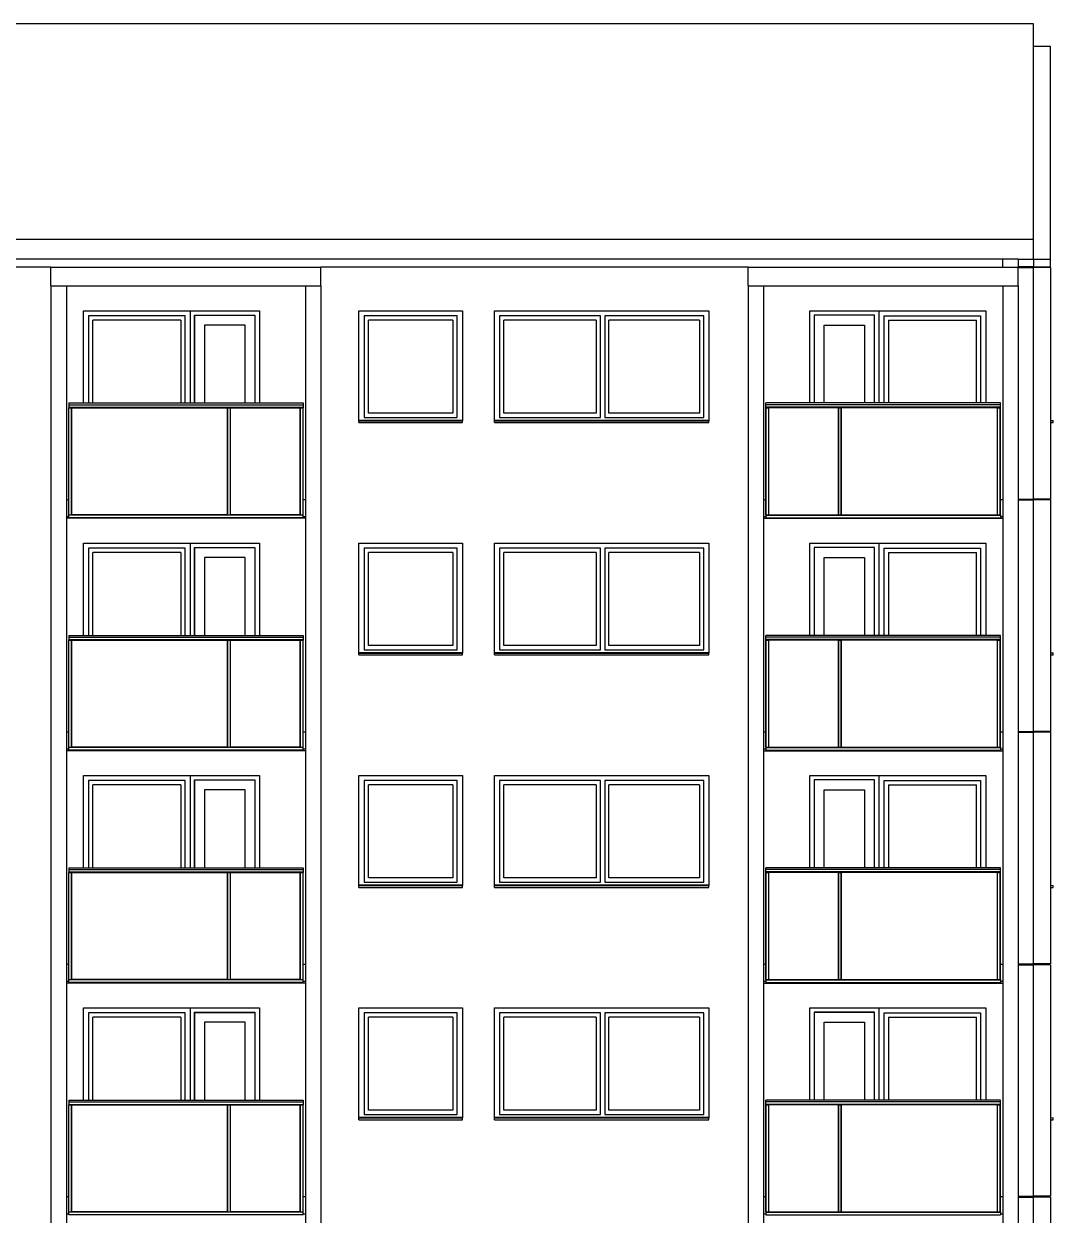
# Model space of a CAD drawing. Header units: millimetres. Extents: x 48 to 4070, y 10 to 629.
# Drawn here: x 1355.1 to 1596.1, y 324.8 to 603.7 of the extents above; entities that cross this region are included whole.
import ezdxf
from ezdxf.xclip import XClip

# ---------------------------------------------------------------- set-up
doc = ezdxf.new("R2010")
doc.units = ezdxf.units.MM
doc.header["$MEASUREMENT"] = 0
doc.header["$XCLIPFRAME"] = 0
for name, color, linetype in [('A--------P-', 7, 'Continuous'), ('A-01SC-----Ytterväggar2', 7, 'Continuous'), ('A1', 1, 'Continuous')]:
    doc.layers.add(name, color=color, linetype=linetype)

# ---------------------------------------------------------------- blocks, each defined once
blk = doc.blocks.new('Drawing_1_1', base_point=(52.75, 55.57))
at = {"layer": 'A-01SC-----Ytterväggar2'}
for p, q in [((1361.47, 542.37), (1361.47, 492.37)), ((1365.07, 542.37), (1365.07, 492.37)), ((1421.07, 542.37), (1421.07, 492.37)), ((1424.67, 542.37), (1424.67, 492.37)), ((1524.67, 542.37), (1524.67, 492.37)), ((1528.27, 542.37), (1528.27, 492.37)), ((1584.27, 542.37), (1584.27, 492.37)), ((1587.87, 542.37), (1587.87, 492.37)), ((1361.47, 492.37), (1361.47, 437.97)), ((1365.07, 492.37), (1365.07, 437.97)), ((1421.07, 492.37), (1421.07, 437.97)), ((1424.67, 492.37), (1424.67, 437.97)), ((1524.67, 492.37), (1524.67, 437.97)), ((1528.27, 492.37), (1528.27, 437.97)), ((1584.27, 492.37), (1584.27, 437.97)), ((1587.87, 492.37), (1587.87, 437.97)), ((1361.47, 437.97), (1361.47, 383.57)), ((1365.07, 437.97), (1365.07, 383.57)), ((1421.07, 437.97), (1421.07, 383.57)), ((1424.67, 437.97), (1424.67, 383.57)), ((1524.67, 437.97), (1524.67, 383.57)), ((1528.27, 437.97), (1528.27, 383.57)), ((1584.27, 437.97), (1584.27, 383.57)), ((1587.87, 437.97), (1587.87, 383.57)), ((1361.47, 383.57), (1361.47, 329.17)), ((1365.07, 383.57), (1365.07, 329.17)), ((1421.07, 383.57), (1421.07, 329.17)), ((1424.67, 383.57), (1424.67, 329.17)), ((1524.67, 383.57), (1524.67, 329.17)), ((1528.27, 383.57), (1528.27, 329.17)), ((1584.27, 383.57), (1584.27, 329.17)), ((1587.87, 383.57), (1587.87, 329.17)), ((1361.47, 329.17), (1361.47, 274.77)), ((1365.07, 329.17), (1365.07, 274.77)), ((1421.07, 329.17), (1421.07, 274.77)), ((1424.67, 329.17), (1424.67, 274.77)), ((1524.67, 329.17), (1524.67, 274.77)), ((1528.27, 329.17), (1528.27, 274.77)), ((1584.27, 329.17), (1584.27, 274.77)), ((1587.87, 329.17), (1587.87, 274.77))]:
    blk.add_line(p, q, dxfattribs=at)
at = {"layer": 'A1'}
for p, q in [((1591.47, 603.74), (1349.31, 603.74)), ((1591.47, 553.35), (1591.47, 603.74)), ((1595.47, 598.42), (1591.47, 598.42)), ((1595.47, 548.65), (1595.47, 598.42)), ((48.67, 553.35), (1591.47, 553.35)), ((1591.47, 548.65), (1591.47, 553.35)), ((1584.27, 548.65), (60.27, 548.65)), ((1361.47, 546.77), (1077.47, 546.77)), ((1361.47, 546.77), (1424.67, 546.77)), ((1361.47, 542.37), (1361.47, 546.77)), ((1424.67, 542.37), (1424.67, 546.77)), ((1524.67, 546.77), (1424.67, 546.77)), ((1524.67, 546.77), (1587.87, 546.77)), ((1524.67, 542.37), (1524.67, 546.77)), ((1587.87, 548.65), (1584.27, 548.65)), ((1584.27, 546.77), (1584.27, 548.65)), ((1587.87, 548.65), (1591.47, 548.65)), ((1587.87, 548.65), (1587.87, 546.87)), ((1591.47, 546.87), (1587.87, 546.87)), ((1587.87, 542.37), (1587.87, 546.77)), ((1591.47, 548.65), (1591.47, 546.87)), ((1591.47, 548.65), (1595.47, 548.65)), ((1591.47, 546.87), (1595.47, 546.87)), ((1595.47, 546.87), (1595.47, 548.65)), ((1587.87, 546.67), (1591.47, 546.67)), ((1591.47, 492.47), (1591.47, 546.67)), ((1595.47, 546.67), (1591.47, 546.67)), ((1595.47, 546.67), (1595.47, 492.47)), ((1361.47, 542.37), (1424.67, 542.37)), ((1524.67, 542.37), (1587.87, 542.37)), ((1369.05, 514.97), (1369.05, 536.57)), ((1369.05, 536.57), (1410.25, 536.57)), ((1394.05, 536.57), (1394.05, 535.37)), ((1395.09, 514.97), (1395.09, 535.53)), ((1395.09, 535.53), (1409.21, 535.53)), ((1409.21, 535.53), (1409.21, 514.97)), ((1410.25, 536.57), (1410.25, 514.97)), ((1433.57, 536.57), (1457.77, 536.57)), ((1433.57, 510.82), (1433.57, 536.57)), ((1457.77, 536.57), (1457.77, 510.82)), ((1465.29, 536.57), (1515.49, 536.57)), ((1465.29, 510.82), (1465.29, 536.57)), ((1515.49, 536.57), (1515.49, 510.82)), ((1539.09, 514.97), (1539.09, 536.57)), ((1539.09, 536.57), (1580.29, 536.57)), ((1540.13, 535.53), (1540.13, 514.97)), ((1554.25, 535.53), (1540.13, 535.53)), ((1554.25, 514.97), (1554.25, 535.53)), ((1555.29, 536.57), (1555.29, 535.37)), ((1580.29, 536.57), (1580.29, 514.97)), ((1370.25, 535.37), (1370.25, 514.97)), ((1392.85, 535.37), (1370.25, 535.37)), ((1371.25, 514.97), (1371.25, 534.37)), ((1391.85, 534.37), (1371.25, 534.37)), ((1391.85, 534.37), (1391.85, 514.97)), ((1392.85, 514.97), (1392.85, 535.37)), ((1394.05, 535.37), (1394.05, 514.97)), ((1395.09, 535.37), (1395.11, 535.37)), ((1395.09, 534.37), (1395.11, 534.37)), ((1395.11, 514.97), (1395.11, 535.51)), ((1395.11, 535.51), (1409.19, 535.51)), ((1397.41, 533.21), (1397.41, 514.97)), ((1406.89, 533.21), (1397.41, 533.21)), ((1406.89, 514.97), (1406.89, 533.21)), ((1409.19, 535.51), (1409.19, 514.97)), ((1409.19, 535.37), (1409.21, 535.37)), ((1409.19, 534.37), (1409.21, 534.37)), ((1434.77, 535.37), (1434.77, 511.57)), ((1456.57, 535.37), (1434.77, 535.37)), ((1435.77, 512.57), (1435.77, 534.37)), ((1455.57, 534.37), (1435.77, 534.37)), ((1455.57, 534.37), (1455.57, 512.57)), ((1456.57, 511.57), (1456.57, 535.37)), ((1466.49, 535.37), (1466.49, 511.57)), ((1490.09, 535.37), (1466.49, 535.37)), ((1467.49, 512.57), (1467.49, 534.37)), ((1489.09, 534.37), (1467.49, 534.37)), ((1489.09, 534.37), (1489.09, 512.57)), ((1490.09, 511.57), (1490.09, 535.37)), ((1491.09, 535.37), (1491.09, 511.57)), ((1514.29, 535.37), (1491.09, 535.37)), ((1492.09, 512.57), (1492.09, 534.37)), ((1513.29, 534.37), (1492.09, 534.37)), ((1513.29, 534.37), (1513.29, 512.57)), ((1514.29, 511.57), (1514.29, 535.37)), ((1540.13, 535.37), (1540.15, 535.37)), ((1540.13, 534.37), (1540.15, 534.37)), ((1554.23, 535.51), (1540.15, 535.51)), ((1540.15, 535.51), (1540.15, 514.97)), ((1542.45, 514.97), (1542.45, 533.21)), ((1542.45, 533.21), (1551.93, 533.21)), ((1551.93, 533.21), (1551.93, 514.97)), ((1554.23, 514.97), (1554.23, 535.51)), ((1554.23, 535.37), (1554.25, 535.37)), ((1554.23, 534.37), (1554.25, 534.37)), ((1555.29, 535.37), (1555.29, 514.97)), ((1556.49, 514.97), (1556.49, 535.37)), ((1556.49, 535.37), (1579.09, 535.37)), ((1557.49, 534.37), (1557.49, 514.97)), ((1557.49, 534.37), (1578.09, 534.37)), ((1578.09, 514.97), (1578.09, 534.37)), ((1579.09, 535.37), (1579.09, 514.97)), ((1365.62, 514.97), (1365.62, 514.93)), ((1365.62, 514.97), (1420.52, 514.97)), ((1365.62, 514.93), (1365.62, 514.82)), ((1365.62, 514.82), (1365.62, 514.63)), ((1365.62, 514.63), (1365.62, 514.54)), ((1365.62, 514.54), (1365.62, 513.97)), ((1365.62, 514.54), (1420.52, 514.54)), ((1365.62, 513.97), (1365.62, 513.96)), ((1365.62, 513.97), (1420.52, 513.97)), ((1365.62, 513.96), (1365.62, 513.95)), ((1365.62, 513.95), (1365.62, 513.91)), ((1365.62, 513.95), (1420.52, 513.95)), ((1365.62, 513.91), (1365.62, 513.88)), ((1365.62, 513.91), (1420.52, 513.91)), ((1365.62, 513.88), (1365.62, 513.87)), ((1365.62, 513.87), (1365.63, 513.87)), ((1365.62, 488.77), (1365.62, 513.87)), ((1365.63, 513.87), (1365.66, 513.87)), ((1365.66, 513.87), (1366.28, 513.87)), ((1365.66, 488.77), (1365.66, 513.87)), ((1366.28, 513.87), (1366.31, 513.87)), ((1366.28, 488.77), (1366.28, 513.87)), ((1366.31, 513.87), (1366.32, 513.87)), ((1366.32, 513.87), (1402.82, 513.87)), ((1366.32, 488.77), (1366.32, 513.87)), ((1402.82, 513.87), (1402.83, 513.87)), ((1402.82, 488.77), (1402.82, 513.87)), ((1402.83, 513.87), (1402.86, 513.87)), ((1402.86, 513.87), (1403.48, 513.87)), ((1402.86, 488.77), (1402.86, 513.87)), ((1403.48, 513.87), (1403.51, 513.87)), ((1403.48, 488.77), (1403.48, 513.87)), ((1403.51, 513.87), (1403.52, 513.87)), ((1403.52, 513.87), (1419.82, 513.87)), ((1403.52, 488.77), (1403.52, 513.87)), ((1419.82, 513.87), (1419.83, 513.87)), ((1419.82, 488.77), (1419.82, 513.87)), ((1419.83, 513.87), (1419.86, 513.87)), ((1419.86, 513.87), (1420.48, 513.87)), ((1419.86, 488.77), (1419.86, 513.87)), ((1420.48, 513.87), (1420.51, 513.87)), ((1420.48, 488.77), (1420.48, 513.87)), ((1420.51, 513.87), (1420.52, 513.87)), ((1420.52, 514.97), (1420.52, 514.93)), ((1420.52, 514.93), (1420.52, 514.82)), ((1420.52, 514.82), (1420.52, 514.63)), ((1420.52, 514.63), (1420.52, 514.54)), ((1420.52, 514.54), (1420.52, 513.97)), ((1420.52, 513.97), (1420.52, 513.96)), ((1420.52, 513.96), (1420.52, 513.95)), ((1420.52, 513.95), (1420.52, 513.91)), ((1420.52, 513.91), (1420.52, 513.88)), ((1420.52, 513.88), (1420.52, 513.87)), ((1420.52, 488.77), (1420.52, 513.87)), ((1528.82, 514.93), (1528.82, 514.97)), ((1583.72, 514.97), (1528.82, 514.97)), ((1528.82, 514.82), (1528.82, 514.93)), ((1528.82, 514.63), (1528.82, 514.82)), ((1528.82, 514.54), (1528.82, 514.63)), ((1583.72, 514.54), (1528.82, 514.54)), ((1528.82, 513.97), (1528.82, 514.54)), ((1528.82, 513.96), (1528.82, 513.97)), ((1583.72, 513.97), (1528.82, 513.97)), ((1528.82, 513.95), (1528.82, 513.96)), ((1528.82, 513.91), (1528.82, 513.95)), ((1583.72, 513.95), (1528.82, 513.95)), ((1528.82, 513.88), (1528.82, 513.91)), ((1583.72, 513.91), (1528.82, 513.91)), ((1528.82, 513.87), (1528.82, 513.88)), ((1528.82, 513.87), (1528.83, 513.87)), ((1528.82, 488.77), (1528.82, 513.87)), ((1528.83, 513.87), (1528.86, 513.87)), ((1528.86, 513.87), (1529.48, 513.87)), ((1528.86, 488.77), (1528.86, 513.87)), ((1529.48, 513.87), (1529.51, 513.87)), ((1529.48, 488.77), (1529.48, 513.87)), ((1529.51, 513.87), (1529.52, 513.87)), ((1545.82, 513.87), (1529.52, 513.87)), ((1529.52, 488.77), (1529.52, 513.87)), ((1545.82, 513.87), (1545.83, 513.87)), ((1545.82, 488.77), (1545.82, 513.87)), ((1545.83, 513.87), (1545.86, 513.87)), ((1545.86, 513.87), (1546.48, 513.87)), ((1545.86, 488.77), (1545.86, 513.87)), ((1546.48, 513.87), (1546.51, 513.87)), ((1546.48, 488.77), (1546.48, 513.87)), ((1546.51, 513.87), (1546.52, 513.87)), ((1583.02, 513.87), (1546.52, 513.87)), ((1546.52, 488.77), (1546.52, 513.87)), ((1583.02, 513.87), (1583.03, 513.87)), ((1583.02, 488.77), (1583.02, 513.87)), ((1583.03, 513.87), (1583.06, 513.87)), ((1583.06, 513.87), (1583.68, 513.87)), ((1583.06, 488.77), (1583.06, 513.87)), ((1583.68, 513.87), (1583.71, 513.87)), ((1583.68, 488.77), (1583.68, 513.87)), ((1583.71, 513.87), (1583.72, 513.87)), ((1583.72, 514.93), (1583.72, 514.97)), ((1583.72, 514.82), (1583.72, 514.93)), ((1583.72, 514.63), (1583.72, 514.82)), ((1583.72, 514.54), (1583.72, 514.63)), ((1583.72, 513.97), (1583.72, 514.54)), ((1583.72, 513.96), (1583.72, 513.97)), ((1583.72, 513.95), (1583.72, 513.96)), ((1583.72, 513.91), (1583.72, 513.95)), ((1583.72, 513.88), (1583.72, 513.91)), ((1583.72, 513.87), (1583.72, 513.88)), ((1583.72, 488.77), (1583.72, 513.87)), ((1457.77, 510.87), (1433.57, 510.87)), ((1433.57, 510.82), (1433.57, 510.79)), ((1433.57, 510.79), (1457.77, 510.79)), ((1433.57, 510.37), (1433.57, 510.79)), ((1434.77, 511.57), (1456.57, 511.57)), ((1455.57, 512.57), (1435.77, 512.57)), ((1457.77, 510.79), (1457.77, 510.82)), ((1457.77, 510.37), (1457.77, 510.79)), ((1515.49, 510.87), (1465.29, 510.87)), ((1465.29, 510.82), (1465.29, 510.79)), ((1465.29, 510.79), (1515.49, 510.79)), ((1465.29, 510.37), (1465.29, 510.79)), ((1466.49, 511.57), (1490.09, 511.57)), ((1489.09, 512.57), (1467.49, 512.57)), ((1491.09, 511.57), (1514.29, 511.57)), ((1513.29, 512.57), (1492.09, 512.57)), ((1515.49, 510.79), (1515.49, 510.82)), ((1515.49, 510.37), (1515.49, 510.79)), ((1595.47, 510.87), (1596.07, 510.84)), ((1596.07, 510.37), (1596.07, 510.84)), ((1433.57, 510.37), (1457.77, 510.37)), ((1465.29, 510.37), (1515.49, 510.37)), ((1595.47, 510.37), (1596.07, 510.37)), ((1365.07, 492.37), (1365.62, 492.37)), ((1420.52, 492.37), (1421.07, 492.37)), ((1528.27, 492.37), (1528.82, 492.37)), ((1583.72, 492.37), (1584.27, 492.37)), ((1587.87, 492.47), (1591.47, 492.47)), ((1587.87, 492.27), (1591.47, 492.27)), ((1595.47, 492.47), (1591.47, 492.47)), ((1591.47, 438.07), (1591.47, 492.27)), ((1595.47, 492.27), (1591.47, 492.27)), ((1595.47, 492.27), (1595.47, 438.07)), ((1365.07, 488.37), (1365.62, 488.37)), ((1365.62, 488.76), (1365.62, 488.77)), ((1365.63, 488.77), (1365.62, 488.77)), ((1365.62, 488.77), (1365.63, 488.77)), ((1365.62, 488.73), (1365.62, 488.76)), ((1365.62, 488.11), (1365.62, 488.73)), ((1420.52, 488.73), (1365.62, 488.73)), ((1365.62, 488.08), (1365.62, 488.11)), ((1420.52, 488.11), (1365.62, 488.11)), ((1365.63, 488.77), (1365.66, 488.77)), ((1365.66, 488.77), (1366.28, 488.77)), ((1366.28, 488.77), (1366.31, 488.77)), ((1402.83, 488.77), (1366.31, 488.77)), ((1366.31, 488.77), (1366.32, 488.77)), ((1402.83, 488.77), (1402.86, 488.77)), ((1402.86, 488.77), (1403.48, 488.77)), ((1403.48, 488.77), (1403.51, 488.77)), ((1419.83, 488.77), (1403.51, 488.77)), ((1403.51, 488.77), (1403.52, 488.77)), ((1419.83, 488.77), (1419.86, 488.77)), ((1419.86, 488.77), (1420.48, 488.77)), ((1420.48, 488.77), (1420.51, 488.77)), ((1420.52, 488.77), (1420.51, 488.77)), ((1420.51, 488.77), (1420.52, 488.77)), ((1420.52, 488.76), (1420.52, 488.77)), ((1420.52, 488.73), (1420.52, 488.76)), ((1420.52, 488.11), (1420.52, 488.73)), ((1420.52, 488.37), (1421.07, 488.37)), ((1420.52, 488.08), (1420.52, 488.11)), ((1528.27, 488.37), (1528.82, 488.37)), ((1528.82, 488.77), (1528.82, 488.76)), ((1528.82, 488.77), (1528.83, 488.77)), ((1528.82, 488.77), (1528.83, 488.77)), ((1528.82, 488.76), (1528.82, 488.73)), ((1528.82, 488.73), (1528.82, 488.11)), ((1528.82, 488.73), (1583.72, 488.73)), ((1528.82, 488.11), (1528.82, 488.08)), ((1528.82, 488.11), (1583.72, 488.11)), ((1528.83, 488.77), (1528.86, 488.77)), ((1528.86, 488.77), (1529.48, 488.77)), ((1529.48, 488.77), (1529.51, 488.77)), ((1529.51, 488.77), (1545.83, 488.77)), ((1545.82, 488.77), (1545.83, 488.77)), ((1545.83, 488.77), (1545.86, 488.77)), ((1545.86, 488.77), (1546.48, 488.77)), ((1546.48, 488.77), (1546.51, 488.77)), ((1546.51, 488.77), (1583.03, 488.77)), ((1583.02, 488.77), (1583.03, 488.77)), ((1583.03, 488.77), (1583.06, 488.77)), ((1583.06, 488.77), (1583.68, 488.77)), ((1583.68, 488.77), (1583.71, 488.77)), ((1583.71, 488.77), (1583.72, 488.77)), ((1583.71, 488.77), (1583.72, 488.77)), ((1583.72, 488.77), (1583.72, 488.76)), ((1583.72, 488.76), (1583.72, 488.73)), ((1583.72, 488.73), (1583.72, 488.11)), ((1583.72, 488.37), (1584.27, 488.37)), ((1583.72, 488.11), (1583.72, 488.08)), ((1421.07, 487.97), (1365.07, 487.97)), ((1365.62, 488.07), (1365.62, 488.08)), ((1420.52, 488.07), (1365.62, 488.07)), ((1420.52, 488.07), (1420.52, 488.08)), ((1528.27, 487.97), (1584.27, 487.97)), ((1528.82, 488.08), (1528.82, 488.07)), ((1528.82, 488.07), (1583.72, 488.07)), ((1583.72, 488.08), (1583.72, 488.07)), ((1369.05, 460.57), (1369.05, 482.17)), ((1369.05, 482.17), (1410.25, 482.17)), ((1370.25, 480.97), (1370.25, 460.57)), ((1392.85, 480.97), (1370.25, 480.97)), ((1371.25, 460.57), (1371.25, 479.97)), ((1391.85, 479.97), (1371.25, 479.97)), ((1391.85, 479.97), (1391.85, 460.57)), ((1392.85, 460.57), (1392.85, 480.97)), ((1394.05, 482.17), (1394.05, 480.97)), ((1394.05, 480.97), (1394.05, 460.57)), ((1395.09, 460.57), (1395.09, 481.13)), ((1395.09, 481.13), (1409.21, 481.13)), ((1395.09, 480.97), (1395.11, 480.97)), ((1395.09, 479.97), (1395.11, 479.97)), ((1395.11, 460.57), (1395.11, 481.11)), ((1395.11, 481.11), (1409.19, 481.11)), ((1409.19, 481.11), (1409.19, 460.57)), ((1409.19, 480.97), (1409.21, 480.97)), ((1409.19, 479.97), (1409.21, 479.97)), ((1409.21, 481.13), (1409.21, 460.57)), ((1410.25, 482.17), (1410.25, 460.57)), ((1433.57, 482.17), (1457.77, 482.17)), ((1433.57, 456.42), (1433.57, 482.17)), ((1434.77, 480.97), (1434.77, 457.17)), ((1456.57, 480.97), (1434.77, 480.97)), ((1435.77, 458.17), (1435.77, 479.97)), ((1455.57, 479.97), (1435.77, 479.97)), ((1455.57, 479.97), (1455.57, 458.17)), ((1456.57, 457.17), (1456.57, 480.97)), ((1457.77, 482.17), (1457.77, 456.42)), ((1465.29, 482.17), (1515.49, 482.17)), ((1465.29, 456.42), (1465.29, 482.17)), ((1466.49, 480.97), (1466.49, 457.17)), ((1490.09, 480.97), (1466.49, 480.97)), ((1467.49, 458.17), (1467.49, 479.97)), ((1489.09, 479.97), (1467.49, 479.97)), ((1489.09, 479.97), (1489.09, 458.17)), ((1490.09, 457.17), (1490.09, 480.97)), ((1491.09, 480.97), (1491.09, 457.17)), ((1514.29, 480.97), (1491.09, 480.97)), ((1492.09, 458.17), (1492.09, 479.97)), ((1513.29, 479.97), (1492.09, 479.97)), ((1513.29, 479.97), (1513.29, 458.17)), ((1514.29, 457.17), (1514.29, 480.97)), ((1515.49, 482.17), (1515.49, 456.42)), ((1539.09, 460.57), (1539.09, 482.17)), ((1539.09, 482.17), (1580.29, 482.17)), ((1540.13, 481.13), (1540.13, 460.57)), ((1554.25, 481.13), (1540.13, 481.13)), ((1540.13, 480.97), (1540.15, 480.97)), ((1540.13, 479.97), (1540.15, 479.97)), ((1554.23, 481.11), (1540.15, 481.11)), ((1540.15, 481.11), (1540.15, 460.57)), ((1554.23, 460.57), (1554.23, 481.11)), ((1554.23, 480.97), (1554.25, 480.97)), ((1554.23, 479.97), (1554.25, 479.97)), ((1554.25, 460.57), (1554.25, 481.13)), ((1555.29, 482.17), (1555.29, 480.97)), ((1555.29, 480.97), (1555.29, 460.57)), ((1556.49, 460.57), (1556.49, 480.97)), ((1556.49, 480.97), (1579.09, 480.97)), ((1557.49, 479.97), (1557.49, 460.57)), ((1557.49, 479.97), (1578.09, 479.97)), ((1578.09, 460.57), (1578.09, 479.97)), ((1579.09, 480.97), (1579.09, 460.57)), ((1580.29, 482.17), (1580.29, 460.57)), ((1397.41, 478.81), (1397.41, 460.57)), ((1406.89, 478.81), (1397.41, 478.81)), ((1406.89, 460.57), (1406.89, 478.81)), ((1542.45, 460.57), (1542.45, 478.81)), ((1542.45, 478.81), (1551.93, 478.81)), ((1551.93, 478.81), (1551.93, 460.57)), ((1365.62, 460.57), (1365.62, 460.53)), ((1365.62, 460.57), (1420.52, 460.57)), ((1365.62, 460.53), (1365.62, 460.42)), ((1365.62, 460.42), (1365.62, 460.23)), ((1365.62, 460.23), (1365.62, 460.14)), ((1420.52, 460.57), (1420.52, 460.53)), ((1420.52, 460.53), (1420.52, 460.42)), ((1420.52, 460.42), (1420.52, 460.23)), ((1420.52, 460.23), (1420.52, 460.14)), ((1528.82, 460.53), (1528.82, 460.57)), ((1583.72, 460.57), (1528.82, 460.57)), ((1528.82, 460.42), (1528.82, 460.53)), ((1528.82, 460.23), (1528.82, 460.42)), ((1528.82, 460.14), (1528.82, 460.23)), ((1583.72, 460.53), (1583.72, 460.57)), ((1583.72, 460.42), (1583.72, 460.53)), ((1583.72, 460.23), (1583.72, 460.42)), ((1583.72, 460.14), (1583.72, 460.23)), ((1365.62, 460.14), (1365.62, 459.57)), ((1365.62, 460.14), (1420.52, 460.14)), ((1365.62, 459.57), (1365.62, 459.56)), ((1365.62, 459.57), (1420.52, 459.57)), ((1365.62, 459.56), (1365.62, 459.55)), ((1365.62, 459.55), (1365.62, 459.51)), ((1365.62, 459.55), (1420.52, 459.55)), ((1365.62, 459.51), (1365.62, 459.48)), ((1365.62, 459.51), (1420.52, 459.51)), ((1365.62, 459.48), (1365.62, 459.47)), ((1365.62, 459.47), (1365.63, 459.47)), ((1365.62, 434.37), (1365.62, 459.47)), ((1365.63, 459.47), (1365.66, 459.47)), ((1365.66, 459.47), (1366.28, 459.47)), ((1365.66, 434.37), (1365.66, 459.47)), ((1366.28, 459.47), (1366.31, 459.47)), ((1366.28, 434.37), (1366.28, 459.47)), ((1366.31, 459.47), (1366.32, 459.47)), ((1366.32, 459.47), (1402.82, 459.47)), ((1366.32, 434.37), (1366.32, 459.47)), ((1402.82, 459.47), (1402.83, 459.47)), ((1402.82, 434.37), (1402.82, 459.47)), ((1402.83, 459.47), (1402.86, 459.47)), ((1402.86, 459.47), (1403.48, 459.47)), ((1402.86, 434.37), (1402.86, 459.47)), ((1403.48, 459.47), (1403.51, 459.47)), ((1403.48, 434.37), (1403.48, 459.47)), ((1403.51, 459.47), (1403.52, 459.47)), ((1403.52, 459.47), (1419.82, 459.47)), ((1403.52, 434.37), (1403.52, 459.47)), ((1419.82, 459.47), (1419.83, 459.47)), ((1419.82, 434.37), (1419.82, 459.47)), ((1419.83, 459.47), (1419.86, 459.47)), ((1419.86, 459.47), (1420.48, 459.47)), ((1419.86, 434.37), (1419.86, 459.47)), ((1420.48, 459.47), (1420.51, 459.47)), ((1420.48, 434.37), (1420.48, 459.47)), ((1420.51, 459.47), (1420.52, 459.47)), ((1420.52, 460.14), (1420.52, 459.57)), ((1420.52, 459.57), (1420.52, 459.56)), ((1420.52, 459.56), (1420.52, 459.55)), ((1420.52, 459.55), (1420.52, 459.51)), ((1420.52, 459.51), (1420.52, 459.48)), ((1420.52, 459.48), (1420.52, 459.47)), ((1420.52, 434.37), (1420.52, 459.47)), ((1455.57, 458.17), (1435.77, 458.17)), ((1489.09, 458.17), (1467.49, 458.17)), ((1513.29, 458.17), (1492.09, 458.17)), ((1583.72, 460.14), (1528.82, 460.14)), ((1528.82, 459.57), (1528.82, 460.14)), ((1528.82, 459.56), (1528.82, 459.57)), ((1583.72, 459.57), (1528.82, 459.57)), ((1528.82, 459.55), (1528.82, 459.56)), ((1528.82, 459.51), (1528.82, 459.55)), ((1583.72, 459.55), (1528.82, 459.55)), ((1528.82, 459.48), (1528.82, 459.51)), ((1583.72, 459.51), (1528.82, 459.51)), ((1528.82, 459.47), (1528.82, 459.48)), ((1528.82, 459.47), (1528.83, 459.47)), ((1528.82, 434.37), (1528.82, 459.47)), ((1528.83, 459.47), (1528.86, 459.47)), ((1528.86, 459.47), (1529.48, 459.47)), ((1528.86, 434.37), (1528.86, 459.47)), ((1529.48, 459.47), (1529.51, 459.47)), ((1529.48, 434.37), (1529.48, 459.47)), ((1529.51, 459.47), (1529.52, 459.47)), ((1545.82, 459.47), (1529.52, 459.47)), ((1529.52, 434.37), (1529.52, 459.47)), ((1545.82, 459.47), (1545.83, 459.47)), ((1545.82, 434.37), (1545.82, 459.47)), ((1545.83, 459.47), (1545.86, 459.47)), ((1545.86, 459.47), (1546.48, 459.47)), ((1545.86, 434.37), (1545.86, 459.47)), ((1546.48, 459.47), (1546.51, 459.47)), ((1546.48, 434.37), (1546.48, 459.47)), ((1546.51, 459.47), (1546.52, 459.47)), ((1583.02, 459.47), (1546.52, 459.47)), ((1546.52, 434.37), (1546.52, 459.47)), ((1583.02, 459.47), (1583.03, 459.47)), ((1583.02, 434.37), (1583.02, 459.47)), ((1583.03, 459.47), (1583.06, 459.47)), ((1583.06, 459.47), (1583.68, 459.47)), ((1583.06, 434.37), (1583.06, 459.47)), ((1583.68, 459.47), (1583.71, 459.47)), ((1583.68, 434.37), (1583.68, 459.47)), ((1583.71, 459.47), (1583.72, 459.47)), ((1583.72, 459.57), (1583.72, 460.14)), ((1583.72, 459.56), (1583.72, 459.57)), ((1583.72, 459.55), (1583.72, 459.56)), ((1583.72, 459.51), (1583.72, 459.55)), ((1583.72, 459.48), (1583.72, 459.51)), ((1583.72, 459.47), (1583.72, 459.48)), ((1583.72, 434.37), (1583.72, 459.47)), ((1457.77, 456.47), (1433.57, 456.47)), ((1433.57, 456.42), (1433.57, 456.39)), ((1433.57, 456.39), (1457.77, 456.39)), ((1433.57, 455.97), (1433.57, 456.39)), ((1433.57, 455.97), (1457.77, 455.97)), ((1434.77, 457.17), (1456.57, 457.17)), ((1457.77, 456.39), (1457.77, 456.42)), ((1457.77, 455.97), (1457.77, 456.39)), ((1515.49, 456.47), (1465.29, 456.47)), ((1465.29, 456.42), (1465.29, 456.39)), ((1465.29, 456.39), (1515.49, 456.39)), ((1465.29, 455.97), (1465.29, 456.39)), ((1465.29, 455.97), (1515.49, 455.97)), ((1466.49, 457.17), (1490.09, 457.17)), ((1491.09, 457.17), (1514.29, 457.17)), ((1515.49, 456.39), (1515.49, 456.42)), ((1515.49, 455.97), (1515.49, 456.39)), ((1595.47, 456.47), (1596.07, 456.44)), ((1595.47, 455.97), (1596.07, 455.97)), ((1596.07, 455.97), (1596.07, 456.44)), ((1365.07, 437.97), (1365.62, 437.97)), ((1420.52, 437.97), (1421.07, 437.97)), ((1528.27, 437.97), (1528.82, 437.97)), ((1583.72, 437.97), (1584.27, 437.97)), ((1587.87, 438.07), (1591.47, 438.07)), ((1595.47, 438.07), (1591.47, 438.07)), ((1587.87, 437.87), (1591.47, 437.87)), ((1591.47, 383.67), (1591.47, 437.87)), ((1595.47, 437.87), (1591.47, 437.87)), ((1595.47, 437.87), (1595.47, 383.67)), ((1365.07, 433.97), (1365.62, 433.97)), ((1421.07, 433.57), (1365.07, 433.57)), ((1365.62, 434.36), (1365.62, 434.37)), ((1365.63, 434.37), (1365.62, 434.37)), ((1365.62, 434.37), (1365.63, 434.37)), ((1365.62, 434.33), (1365.62, 434.36)), ((1365.62, 433.71), (1365.62, 434.33)), ((1420.52, 434.33), (1365.62, 434.33)), ((1365.62, 433.68), (1365.62, 433.71)), ((1420.52, 433.71), (1365.62, 433.71)), ((1365.62, 433.67), (1365.62, 433.68)), ((1420.52, 433.67), (1365.62, 433.67)), ((1365.63, 434.37), (1365.66, 434.37)), ((1365.66, 434.37), (1366.28, 434.37)), ((1366.28, 434.37), (1366.31, 434.37)), ((1402.83, 434.37), (1366.31, 434.37)), ((1366.31, 434.37), (1366.32, 434.37)), ((1402.83, 434.37), (1402.86, 434.37)), ((1402.86, 434.37), (1403.48, 434.37)), ((1403.48, 434.37), (1403.51, 434.37)), ((1419.83, 434.37), (1403.51, 434.37)), ((1403.51, 434.37), (1403.52, 434.37)), ((1419.83, 434.37), (1419.86, 434.37)), ((1419.86, 434.37), (1420.48, 434.37)), ((1420.48, 434.37), (1420.51, 434.37)), ((1420.52, 434.37), (1420.51, 434.37)), ((1420.51, 434.37), (1420.52, 434.37)), ((1420.52, 434.36), (1420.52, 434.37)), ((1420.52, 434.33), (1420.52, 434.36)), ((1420.52, 433.71), (1420.52, 434.33)), ((1420.52, 433.97), (1421.07, 433.97)), ((1420.52, 433.68), (1420.52, 433.71)), ((1420.52, 433.67), (1420.52, 433.68)), ((1528.27, 433.97), (1528.82, 433.97)), ((1528.27, 433.57), (1584.27, 433.57)), ((1528.82, 434.37), (1528.82, 434.36)), ((1528.82, 434.37), (1528.83, 434.37)), ((1528.82, 434.37), (1528.83, 434.37)), ((1528.82, 434.36), (1528.82, 434.33)), ((1528.82, 434.33), (1528.82, 433.71)), ((1528.82, 434.33), (1583.72, 434.33)), ((1528.82, 433.71), (1528.82, 433.68)), ((1528.82, 433.71), (1583.72, 433.71)), ((1528.82, 433.68), (1528.82, 433.67)), ((1528.82, 433.67), (1583.72, 433.67)), ((1528.83, 434.37), (1528.86, 434.37)), ((1528.86, 434.37), (1529.48, 434.37)), ((1529.48, 434.37), (1529.51, 434.37)), ((1529.51, 434.37), (1545.83, 434.37)), ((1545.82, 434.37), (1545.83, 434.37)), ((1545.83, 434.37), (1545.86, 434.37)), ((1545.86, 434.37), (1546.48, 434.37)), ((1546.48, 434.37), (1546.51, 434.37)), ((1546.51, 434.37), (1583.03, 434.37)), ((1583.02, 434.37), (1583.03, 434.37)), ((1583.03, 434.37), (1583.06, 434.37)), ((1583.06, 434.37), (1583.68, 434.37)), ((1583.68, 434.37), (1583.71, 434.37)), ((1583.71, 434.37), (1583.72, 434.37)), ((1583.71, 434.37), (1583.72, 434.37)), ((1583.72, 434.37), (1583.72, 434.36)), ((1583.72, 434.36), (1583.72, 434.33)), ((1583.72, 434.33), (1583.72, 433.71)), ((1583.72, 433.97), (1584.27, 433.97)), ((1583.72, 433.71), (1583.72, 433.68)), ((1583.72, 433.68), (1583.72, 433.67)), ((1369.05, 406.17), (1369.05, 427.77)), ((1369.05, 427.77), (1410.25, 427.77)), ((1394.05, 427.77), (1394.05, 426.57)), ((1410.25, 427.77), (1410.25, 406.17)), ((1433.57, 427.77), (1457.77, 427.77)), ((1433.57, 402.02), (1433.57, 427.77)), ((1457.77, 427.77), (1457.77, 402.02)), ((1465.29, 427.77), (1515.49, 427.77)), ((1465.29, 402.02), (1465.29, 427.77)), ((1515.49, 427.77), (1515.49, 402.02)), ((1539.09, 406.17), (1539.09, 427.77)), ((1539.09, 427.77), (1580.29, 427.77)), ((1555.29, 427.77), (1555.29, 426.57)), ((1580.29, 427.77), (1580.29, 406.17)), ((1370.25, 426.57), (1370.25, 406.17)), ((1392.85, 426.57), (1370.25, 426.57)), ((1371.25, 406.17), (1371.25, 425.57)), ((1391.85, 425.57), (1371.25, 425.57)), ((1391.85, 425.57), (1391.85, 406.17)), ((1392.85, 406.17), (1392.85, 426.57)), ((1394.05, 426.57), (1394.05, 406.17)), ((1395.09, 406.17), (1395.09, 426.73)), ((1395.09, 426.73), (1409.21, 426.73)), ((1395.09, 426.57), (1395.11, 426.57)), ((1395.09, 425.57), (1395.11, 425.57)), ((1395.11, 406.17), (1395.11, 426.71)), ((1395.11, 426.71), (1409.19, 426.71)), ((1397.41, 424.41), (1397.41, 406.17)), ((1406.89, 424.41), (1397.41, 424.41)), ((1406.89, 406.17), (1406.89, 424.41)), ((1409.19, 426.71), (1409.19, 406.17)), ((1409.19, 426.57), (1409.21, 426.57)), ((1409.19, 425.57), (1409.21, 425.57)), ((1409.21, 426.73), (1409.21, 406.17)), ((1434.77, 426.57), (1434.77, 402.77)), ((1456.57, 426.57), (1434.77, 426.57)), ((1435.77, 403.77), (1435.77, 425.57)), ((1455.57, 425.57), (1435.77, 425.57)), ((1455.57, 425.57), (1455.57, 403.77)), ((1456.57, 402.77), (1456.57, 426.57)), ((1466.49, 426.57), (1466.49, 402.77)), ((1490.09, 426.57), (1466.49, 426.57)), ((1467.49, 403.77), (1467.49, 425.57)), ((1489.09, 425.57), (1467.49, 425.57)), ((1489.09, 425.57), (1489.09, 403.77)), ((1490.09, 402.77), (1490.09, 426.57)), ((1491.09, 426.57), (1491.09, 402.77)), ((1514.29, 426.57), (1491.09, 426.57)), ((1492.09, 403.77), (1492.09, 425.57)), ((1513.29, 425.57), (1492.09, 425.57)), ((1513.29, 425.57), (1513.29, 403.77)), ((1514.29, 402.77), (1514.29, 426.57)), ((1540.13, 426.73), (1540.13, 406.17)), ((1554.25, 426.73), (1540.13, 426.73)), ((1540.13, 426.57), (1540.15, 426.57)), ((1540.13, 425.57), (1540.15, 425.57)), ((1554.23, 426.71), (1540.15, 426.71)), ((1540.15, 426.71), (1540.15, 406.17)), ((1542.45, 406.17), (1542.45, 424.41)), ((1542.45, 424.41), (1551.93, 424.41)), ((1551.93, 424.41), (1551.93, 406.17)), ((1554.23, 406.17), (1554.23, 426.71)), ((1554.23, 426.57), (1554.25, 426.57)), ((1554.23, 425.57), (1554.25, 425.57)), ((1554.25, 406.17), (1554.25, 426.73)), ((1555.29, 426.57), (1555.29, 406.17)), ((1556.49, 406.17), (1556.49, 426.57)), ((1556.49, 426.57), (1579.09, 426.57)), ((1557.49, 425.57), (1557.49, 406.17)), ((1557.49, 425.57), (1578.09, 425.57)), ((1578.09, 406.17), (1578.09, 425.57)), ((1579.09, 426.57), (1579.09, 406.17)), ((1365.62, 406.17), (1365.62, 406.13)), ((1365.62, 406.17), (1420.52, 406.17)), ((1365.62, 406.13), (1365.62, 406.02)), ((1365.62, 406.02), (1365.62, 405.83)), ((1365.62, 405.83), (1365.62, 405.74)), ((1365.62, 405.74), (1365.62, 405.17)), ((1365.62, 405.74), (1420.52, 405.74)), ((1365.62, 405.17), (1365.62, 405.16)), ((1365.62, 405.17), (1420.52, 405.17)), ((1365.62, 405.16), (1365.62, 405.15)), ((1365.62, 405.15), (1365.62, 405.11)), ((1365.62, 405.15), (1420.52, 405.15)), ((1365.62, 405.11), (1365.62, 405.08)), ((1365.62, 405.11), (1420.52, 405.11)), ((1365.62, 405.08), (1365.62, 405.07)), ((1365.62, 405.07), (1365.63, 405.07)), ((1365.62, 379.97), (1365.62, 405.07)), ((1365.63, 405.07), (1365.66, 405.07)), ((1365.66, 405.07), (1366.28, 405.07)), ((1365.66, 379.97), (1365.66, 405.07)), ((1366.28, 405.07), (1366.31, 405.07)), ((1366.28, 379.97), (1366.28, 405.07)), ((1366.31, 405.07), (1366.32, 405.07)), ((1366.32, 405.07), (1402.82, 405.07)), ((1366.32, 379.97), (1366.32, 405.07)), ((1402.82, 405.07), (1402.83, 405.07)), ((1402.82, 379.97), (1402.82, 405.07)), ((1402.83, 405.07), (1402.86, 405.07)), ((1402.86, 405.07), (1403.48, 405.07)), ((1402.86, 379.97), (1402.86, 405.07)), ((1403.48, 405.07), (1403.51, 405.07)), ((1403.48, 379.97), (1403.48, 405.07)), ((1403.51, 405.07), (1403.52, 405.07)), ((1403.52, 405.07), (1419.82, 405.07)), ((1403.52, 379.97), (1403.52, 405.07)), ((1419.82, 405.07), (1419.83, 405.07)), ((1419.82, 379.97), (1419.82, 405.07)), ((1419.83, 405.07), (1419.86, 405.07)), ((1419.86, 405.07), (1420.48, 405.07)), ((1419.86, 379.97), (1419.86, 405.07)), ((1420.48, 405.07), (1420.51, 405.07)), ((1420.48, 379.97), (1420.48, 405.07)), ((1420.51, 405.07), (1420.52, 405.07)), ((1420.52, 406.17), (1420.52, 406.13)), ((1420.52, 406.13), (1420.52, 406.02)), ((1420.52, 406.02), (1420.52, 405.83)), ((1420.52, 405.83), (1420.52, 405.74)), ((1420.52, 405.74), (1420.52, 405.17)), ((1420.52, 405.17), (1420.52, 405.16)), ((1420.52, 405.16), (1420.52, 405.15)), ((1420.52, 405.15), (1420.52, 405.11)), ((1420.52, 405.11), (1420.52, 405.08)), ((1420.52, 405.08), (1420.52, 405.07)), ((1420.52, 379.97), (1420.52, 405.07)), ((1528.82, 406.13), (1528.82, 406.17)), ((1583.72, 406.17), (1528.82, 406.17)), ((1528.82, 406.02), (1528.82, 406.13)), ((1528.82, 405.83), (1528.82, 406.02)), ((1528.82, 405.74), (1528.82, 405.83)), ((1583.72, 405.74), (1528.82, 405.74)), ((1528.82, 405.17), (1528.82, 405.74)), ((1528.82, 405.16), (1528.82, 405.17)), ((1583.72, 405.17), (1528.82, 405.17)), ((1528.82, 405.15), (1528.82, 405.16)), ((1528.82, 405.11), (1528.82, 405.15)), ((1583.72, 405.15), (1528.82, 405.15)), ((1528.82, 405.08), (1528.82, 405.11)), ((1583.72, 405.11), (1528.82, 405.11)), ((1528.82, 405.07), (1528.82, 405.08)), ((1528.82, 405.07), (1528.83, 405.07)), ((1528.82, 379.97), (1528.82, 405.07)), ((1528.83, 405.07), (1528.86, 405.07)), ((1528.86, 405.07), (1529.48, 405.07)), ((1528.86, 379.97), (1528.86, 405.07)), ((1529.48, 405.07), (1529.51, 405.07)), ((1529.48, 379.97), (1529.48, 405.07)), ((1529.51, 405.07), (1529.52, 405.07)), ((1545.82, 405.07), (1529.52, 405.07)), ((1529.52, 379.97), (1529.52, 405.07)), ((1545.82, 405.07), (1545.83, 405.07)), ((1545.82, 379.97), (1545.82, 405.07)), ((1545.83, 405.07), (1545.86, 405.07)), ((1545.86, 405.07), (1546.48, 405.07)), ((1545.86, 379.97), (1545.86, 405.07)), ((1546.48, 405.07), (1546.51, 405.07)), ((1546.48, 379.97), (1546.48, 405.07)), ((1546.51, 405.07), (1546.52, 405.07)), ((1583.02, 405.07), (1546.52, 405.07)), ((1546.52, 379.97), (1546.52, 405.07)), ((1583.02, 405.07), (1583.03, 405.07)), ((1583.02, 379.97), (1583.02, 405.07)), ((1583.03, 405.07), (1583.06, 405.07)), ((1583.06, 405.07), (1583.68, 405.07)), ((1583.06, 379.97), (1583.06, 405.07)), ((1583.68, 405.07), (1583.71, 405.07)), ((1583.68, 379.97), (1583.68, 405.07)), ((1583.71, 405.07), (1583.72, 405.07)), ((1583.72, 406.13), (1583.72, 406.17)), ((1583.72, 406.02), (1583.72, 406.13)), ((1583.72, 405.83), (1583.72, 406.02)), ((1583.72, 405.74), (1583.72, 405.83)), ((1583.72, 405.17), (1583.72, 405.74)), ((1583.72, 405.16), (1583.72, 405.17)), ((1583.72, 405.15), (1583.72, 405.16)), ((1583.72, 405.11), (1583.72, 405.15)), ((1583.72, 405.08), (1583.72, 405.11)), ((1583.72, 405.07), (1583.72, 405.08)), ((1583.72, 379.97), (1583.72, 405.07)), ((1457.77, 402.07), (1433.57, 402.07)), ((1433.57, 402.02), (1433.57, 401.99)), ((1433.57, 401.99), (1457.77, 401.99)), ((1433.57, 401.57), (1433.57, 401.99)), ((1434.77, 402.77), (1456.57, 402.77)), ((1455.57, 403.77), (1435.77, 403.77)), ((1457.77, 401.99), (1457.77, 402.02)), ((1457.77, 401.57), (1457.77, 401.99)), ((1515.49, 402.07), (1465.29, 402.07)), ((1465.29, 402.02), (1465.29, 401.99)), ((1465.29, 401.99), (1515.49, 401.99)), ((1465.29, 401.57), (1465.29, 401.99)), ((1466.49, 402.77), (1490.09, 402.77)), ((1489.09, 403.77), (1467.49, 403.77)), ((1491.09, 402.77), (1514.29, 402.77)), ((1513.29, 403.77), (1492.09, 403.77)), ((1515.49, 401.99), (1515.49, 402.02)), ((1515.49, 401.57), (1515.49, 401.99)), ((1595.47, 402.07), (1596.07, 402.04)), ((1596.07, 401.57), (1596.07, 402.04)), ((1433.57, 401.57), (1457.77, 401.57)), ((1465.29, 401.57), (1515.49, 401.57)), ((1595.47, 401.57), (1596.07, 401.57)), ((1365.07, 383.57), (1365.62, 383.57)), ((1420.52, 383.57), (1421.07, 383.57)), ((1528.27, 383.57), (1528.82, 383.57)), ((1583.72, 383.57), (1584.27, 383.57)), ((1587.87, 383.67), (1591.47, 383.67)), ((1587.87, 383.47), (1591.47, 383.47)), ((1595.47, 383.67), (1591.47, 383.67)), ((1591.47, 329.27), (1591.47, 383.47)), ((1595.47, 383.47), (1591.47, 383.47)), ((1595.47, 383.47), (1595.47, 329.27)), ((1365.07, 379.57), (1365.62, 379.57)), ((1365.62, 379.96), (1365.62, 379.97)), ((1365.63, 379.97), (1365.62, 379.97)), ((1365.62, 379.97), (1365.63, 379.97)), ((1365.62, 379.93), (1365.62, 379.96)), ((1365.62, 379.31), (1365.62, 379.93)), ((1420.52, 379.93), (1365.62, 379.93)), ((1365.63, 379.97), (1365.66, 379.97)), ((1365.66, 379.97), (1366.28, 379.97)), ((1366.28, 379.97), (1366.31, 379.97)), ((1402.83, 379.97), (1366.31, 379.97)), ((1366.31, 379.97), (1366.32, 379.97)), ((1402.83, 379.97), (1402.86, 379.97)), ((1402.86, 379.97), (1403.48, 379.97)), ((1403.48, 379.97), (1403.51, 379.97)), ((1419.83, 379.97), (1403.51, 379.97)), ((1403.51, 379.97), (1403.52, 379.97)), ((1419.83, 379.97), (1419.86, 379.97)), ((1419.86, 379.97), (1420.48, 379.97)), ((1420.48, 379.97), (1420.51, 379.97)), ((1420.52, 379.97), (1420.51, 379.97)), ((1420.51, 379.97), (1420.52, 379.97)), ((1420.52, 379.96), (1420.52, 379.97)), ((1420.52, 379.93), (1420.52, 379.96)), ((1420.52, 379.31), (1420.52, 379.93)), ((1420.52, 379.57), (1421.07, 379.57)), ((1528.27, 379.57), (1528.82, 379.57)), ((1528.82, 379.97), (1528.82, 379.96)), ((1528.82, 379.97), (1528.83, 379.97)), ((1528.82, 379.97), (1528.83, 379.97)), ((1528.82, 379.96), (1528.82, 379.93)), ((1528.82, 379.93), (1528.82, 379.31)), ((1528.82, 379.93), (1583.72, 379.93)), ((1528.83, 379.97), (1528.86, 379.97)), ((1528.86, 379.97), (1529.48, 379.97)), ((1529.48, 379.97), (1529.51, 379.97)), ((1529.51, 379.97), (1545.83, 379.97)), ((1545.82, 379.97), (1545.83, 379.97)), ((1545.83, 379.97), (1545.86, 379.97)), ((1545.86, 379.97), (1546.48, 379.97)), ((1546.48, 379.97), (1546.51, 379.97)), ((1546.51, 379.97), (1583.03, 379.97)), ((1583.02, 379.97), (1583.03, 379.97)), ((1583.03, 379.97), (1583.06, 379.97)), ((1583.06, 379.97), (1583.68, 379.97)), ((1583.68, 379.97), (1583.71, 379.97)), ((1583.71, 379.97), (1583.72, 379.97)), ((1583.71, 379.97), (1583.72, 379.97)), ((1583.72, 379.97), (1583.72, 379.96)), ((1583.72, 379.96), (1583.72, 379.93)), ((1583.72, 379.93), (1583.72, 379.31)), ((1583.72, 379.57), (1584.27, 379.57)), ((1421.07, 379.17), (1365.07, 379.17)), ((1365.62, 379.28), (1365.62, 379.31)), ((1420.52, 379.31), (1365.62, 379.31)), ((1365.62, 379.27), (1365.62, 379.28)), ((1420.52, 379.27), (1365.62, 379.27)), ((1420.52, 379.28), (1420.52, 379.31)), ((1420.52, 379.27), (1420.52, 379.28)), ((1528.27, 379.17), (1584.27, 379.17)), ((1528.82, 379.31), (1528.82, 379.28)), ((1528.82, 379.31), (1583.72, 379.31)), ((1528.82, 379.28), (1528.82, 379.27)), ((1528.82, 379.27), (1583.72, 379.27)), ((1583.72, 379.31), (1583.72, 379.28)), ((1583.72, 379.28), (1583.72, 379.27)), ((1369.05, 351.77), (1369.05, 373.37)), ((1369.05, 373.37), (1410.25, 373.37)), ((1370.25, 372.17), (1370.25, 351.77)), ((1392.85, 372.17), (1370.25, 372.17)), ((1371.25, 351.77), (1371.25, 371.17)), ((1391.85, 371.17), (1371.25, 371.17)), ((1391.85, 371.17), (1391.85, 351.77)), ((1392.85, 351.77), (1392.85, 372.17)), ((1394.05, 373.37), (1394.05, 372.17)), ((1394.05, 372.17), (1394.05, 351.77)), ((1395.09, 351.77), (1395.09, 372.33)), ((1395.09, 372.33), (1409.21, 372.33)), ((1395.09, 372.17), (1395.11, 372.17)), ((1395.09, 371.17), (1395.11, 371.17)), ((1395.11, 351.77), (1395.11, 372.31)), ((1395.11, 372.31), (1409.19, 372.31)), ((1409.19, 372.31), (1409.19, 351.77)), ((1409.19, 372.17), (1409.21, 372.17)), ((1409.19, 371.17), (1409.21, 371.17)), ((1409.21, 372.33), (1409.21, 351.77)), ((1410.25, 373.37), (1410.25, 351.77)), ((1433.57, 373.37), (1457.77, 373.37)), ((1433.57, 347.62), (1433.57, 373.37)), ((1434.77, 372.17), (1434.77, 348.37)), ((1456.57, 372.17), (1434.77, 372.17)), ((1435.77, 349.37), (1435.77, 371.17)), ((1455.57, 371.17), (1435.77, 371.17)), ((1455.57, 371.17), (1455.57, 349.37)), ((1456.57, 348.37), (1456.57, 372.17)), ((1457.77, 373.37), (1457.77, 347.62)), ((1465.29, 373.37), (1515.49, 373.37)), ((1465.29, 347.62), (1465.29, 373.37)), ((1466.49, 372.17), (1466.49, 348.37)), ((1490.09, 372.17), (1466.49, 372.17)), ((1467.49, 349.37), (1467.49, 371.17)), ((1489.09, 371.17), (1467.49, 371.17)), ((1489.09, 371.17), (1489.09, 349.37)), ((1490.09, 348.37), (1490.09, 372.17)), ((1491.09, 372.17), (1491.09, 348.37)), ((1514.29, 372.17), (1491.09, 372.17)), ((1492.09, 349.37), (1492.09, 371.17)), ((1513.29, 371.17), (1492.09, 371.17)), ((1513.29, 371.17), (1513.29, 349.37)), ((1514.29, 348.37), (1514.29, 372.17)), ((1515.49, 373.37), (1515.49, 347.62)), ((1539.09, 351.77), (1539.09, 373.37)), ((1539.09, 373.37), (1580.29, 373.37)), ((1540.13, 372.33), (1540.13, 351.77)), ((1554.25, 372.33), (1540.13, 372.33)), ((1540.13, 372.17), (1540.15, 372.17)), ((1540.13, 371.17), (1540.15, 371.17)), ((1554.23, 372.31), (1540.15, 372.31)), ((1540.15, 372.31), (1540.15, 351.77)), ((1554.23, 351.77), (1554.23, 372.31)), ((1554.23, 372.17), (1554.25, 372.17)), ((1554.23, 371.17), (1554.25, 371.17)), ((1554.25, 351.77), (1554.25, 372.33)), ((1555.29, 373.37), (1555.29, 372.17)), ((1555.29, 372.17), (1555.29, 351.77)), ((1556.49, 351.77), (1556.49, 372.17)), ((1556.49, 372.17), (1579.09, 372.17)), ((1557.49, 371.17), (1557.49, 351.77)), ((1557.49, 371.17), (1578.09, 371.17)), ((1578.09, 351.77), (1578.09, 371.17)), ((1579.09, 372.17), (1579.09, 351.77)), ((1580.29, 373.37), (1580.29, 351.77)), ((1397.41, 370.01), (1397.41, 351.77)), ((1406.89, 370.01), (1397.41, 370.01)), ((1406.89, 351.77), (1406.89, 370.01)), ((1542.45, 351.77), (1542.45, 370.01)), ((1542.45, 370.01), (1551.93, 370.01)), ((1551.93, 370.01), (1551.93, 351.77)), ((1365.62, 351.77), (1365.62, 351.73)), ((1365.62, 351.77), (1420.52, 351.77)), ((1365.62, 351.73), (1365.62, 351.62)), ((1365.62, 351.62), (1365.62, 351.43)), ((1420.52, 351.77), (1420.52, 351.73)), ((1420.52, 351.73), (1420.52, 351.62)), ((1420.52, 351.62), (1420.52, 351.43)), ((1528.82, 351.73), (1528.82, 351.77)), ((1583.72, 351.77), (1528.82, 351.77)), ((1528.82, 351.62), (1528.82, 351.73)), ((1528.82, 351.43), (1528.82, 351.62)), ((1583.72, 351.73), (1583.72, 351.77)), ((1583.72, 351.62), (1583.72, 351.73)), ((1583.72, 351.43), (1583.72, 351.62)), ((1365.62, 351.43), (1365.62, 351.34)), ((1365.62, 351.34), (1365.62, 350.77)), ((1365.62, 351.34), (1420.52, 351.34)), ((1365.62, 350.77), (1365.62, 350.76)), ((1365.62, 350.77), (1420.52, 350.77)), ((1365.62, 350.76), (1365.62, 350.75)), ((1365.62, 350.75), (1365.62, 350.71)), ((1365.62, 350.75), (1420.52, 350.75)), ((1365.62, 350.71), (1365.62, 350.68)), ((1365.62, 350.71), (1420.52, 350.71)), ((1365.62, 350.68), (1365.62, 350.67)), ((1365.62, 350.67), (1365.63, 350.67)), ((1365.62, 325.57), (1365.62, 350.67)), ((1365.63, 350.67), (1365.66, 350.67)), ((1365.66, 350.67), (1366.28, 350.67)), ((1365.66, 325.57), (1365.66, 350.67)), ((1366.28, 350.67), (1366.31, 350.67)), ((1366.28, 325.57), (1366.28, 350.67)), ((1366.31, 350.67), (1366.32, 350.67)), ((1366.32, 350.67), (1402.82, 350.67)), ((1366.32, 325.57), (1366.32, 350.67)), ((1402.82, 350.67), (1402.83, 350.67)), ((1402.82, 325.57), (1402.82, 350.67)), ((1402.83, 350.67), (1402.86, 350.67)), ((1402.86, 350.67), (1403.48, 350.67)), ((1402.86, 325.57), (1402.86, 350.67)), ((1403.48, 350.67), (1403.51, 350.67)), ((1403.48, 325.57), (1403.48, 350.67)), ((1403.51, 350.67), (1403.52, 350.67)), ((1403.52, 350.67), (1419.82, 350.67)), ((1403.52, 325.57), (1403.52, 350.67)), ((1419.82, 350.67), (1419.83, 350.67)), ((1419.82, 325.57), (1419.82, 350.67)), ((1419.83, 350.67), (1419.86, 350.67)), ((1419.86, 350.67), (1420.48, 350.67)), ((1419.86, 325.57), (1419.86, 350.67)), ((1420.48, 350.67), (1420.51, 350.67)), ((1420.48, 325.57), (1420.48, 350.67)), ((1420.51, 350.67), (1420.52, 350.67)), ((1420.52, 351.43), (1420.52, 351.34)), ((1420.52, 351.34), (1420.52, 350.77)), ((1420.52, 350.77), (1420.52, 350.76)), ((1420.52, 350.76), (1420.52, 350.75)), ((1420.52, 350.75), (1420.52, 350.71)), ((1420.52, 350.71), (1420.52, 350.68)), ((1420.52, 350.68), (1420.52, 350.67)), ((1420.52, 325.57), (1420.52, 350.67)), ((1455.57, 349.37), (1435.77, 349.37)), ((1489.09, 349.37), (1467.49, 349.37)), ((1513.29, 349.37), (1492.09, 349.37)), ((1528.82, 351.34), (1528.82, 351.43)), ((1583.72, 351.34), (1528.82, 351.34)), ((1528.82, 350.77), (1528.82, 351.34)), ((1528.82, 350.76), (1528.82, 350.77)), ((1583.72, 350.77), (1528.82, 350.77)), ((1528.82, 350.75), (1528.82, 350.76)), ((1528.82, 350.71), (1528.82, 350.75)), ((1583.72, 350.75), (1528.82, 350.75)), ((1528.82, 350.68), (1528.82, 350.71)), ((1583.72, 350.71), (1528.82, 350.71)), ((1528.82, 350.67), (1528.82, 350.68)), ((1528.82, 350.67), (1528.83, 350.67)), ((1528.82, 325.57), (1528.82, 350.67)), ((1528.83, 350.67), (1528.86, 350.67)), ((1528.86, 350.67), (1529.48, 350.67)), ((1528.86, 325.57), (1528.86, 350.67)), ((1529.48, 350.67), (1529.51, 350.67)), ((1529.48, 325.57), (1529.48, 350.67)), ((1529.51, 350.67), (1529.52, 350.67)), ((1545.82, 350.67), (1529.52, 350.67)), ((1529.52, 325.57), (1529.52, 350.67)), ((1545.82, 350.67), (1545.83, 350.67)), ((1545.82, 325.57), (1545.82, 350.67)), ((1545.83, 350.67), (1545.86, 350.67)), ((1545.86, 350.67), (1546.48, 350.67)), ((1545.86, 325.57), (1545.86, 350.67)), ((1546.48, 350.67), (1546.51, 350.67)), ((1546.48, 325.57), (1546.48, 350.67)), ((1546.51, 350.67), (1546.52, 350.67)), ((1583.02, 350.67), (1546.52, 350.67)), ((1546.52, 325.57), (1546.52, 350.67)), ((1583.02, 350.67), (1583.03, 350.67)), ((1583.02, 325.57), (1583.02, 350.67)), ((1583.03, 350.67), (1583.06, 350.67)), ((1583.06, 350.67), (1583.68, 350.67)), ((1583.06, 325.57), (1583.06, 350.67)), ((1583.68, 350.67), (1583.71, 350.67)), ((1583.68, 325.57), (1583.68, 350.67)), ((1583.71, 350.67), (1583.72, 350.67)), ((1583.72, 351.34), (1583.72, 351.43)), ((1583.72, 350.77), (1583.72, 351.34)), ((1583.72, 350.76), (1583.72, 350.77)), ((1583.72, 350.75), (1583.72, 350.76)), ((1583.72, 350.71), (1583.72, 350.75)), ((1583.72, 350.68), (1583.72, 350.71)), ((1583.72, 350.67), (1583.72, 350.68)), ((1583.72, 325.57), (1583.72, 350.67)), ((1457.77, 347.67), (1433.57, 347.67)), ((1433.57, 347.62), (1433.57, 347.59)), ((1433.57, 347.59), (1457.77, 347.59)), ((1433.57, 347.17), (1433.57, 347.59)), ((1433.57, 347.17), (1457.77, 347.17)), ((1434.77, 348.37), (1456.57, 348.37)), ((1457.77, 347.59), (1457.77, 347.62)), ((1457.77, 347.17), (1457.77, 347.59)), ((1515.49, 347.67), (1465.29, 347.67)), ((1465.29, 347.62), (1465.29, 347.59)), ((1465.29, 347.59), (1515.49, 347.59)), ((1465.29, 347.17), (1465.29, 347.59)), ((1465.29, 347.17), (1515.49, 347.17)), ((1466.49, 348.37), (1490.09, 348.37)), ((1491.09, 348.37), (1514.29, 348.37)), ((1515.49, 347.59), (1515.49, 347.62)), ((1515.49, 347.17), (1515.49, 347.59)), ((1595.47, 347.67), (1596.07, 347.64)), ((1595.47, 347.17), (1596.07, 347.17)), ((1596.07, 347.17), (1596.07, 347.64)), ((1365.07, 329.17), (1365.62, 329.17)), ((1420.52, 329.17), (1421.07, 329.17)), ((1528.27, 329.17), (1528.82, 329.17)), ((1583.72, 329.17), (1584.27, 329.17)), ((1587.87, 329.27), (1591.47, 329.27)), ((1595.47, 329.27), (1591.47, 329.27)), ((1587.87, 329.07), (1591.47, 329.07)), ((1591.47, 274.87), (1591.47, 329.07)), ((1595.47, 329.07), (1591.47, 329.07)), ((1595.47, 329.07), (1595.47, 274.87)), ((1365.07, 325.17), (1365.62, 325.17)), ((1365.62, 325.56), (1365.62, 325.57)), ((1365.62, 325.57), (1365.63, 325.57)), ((1365.62, 325.53), (1365.62, 325.56)), ((1365.62, 324.91), (1365.62, 325.53)), ((1420.52, 325.53), (1365.62, 325.53)), ((1365.62, 324.88), (1365.62, 324.91)), ((1420.52, 324.91), (1365.62, 324.91)), ((1365.62, 324.87), (1365.62, 324.88)), ((1420.52, 324.87), (1365.62, 324.87)), ((1365.63, 325.57), (1365.66, 325.57)), ((1365.66, 325.57), (1366.28, 325.57)), ((1366.28, 325.57), (1366.31, 325.57)), ((1366.31, 325.57), (1366.32, 325.57)), ((1402.82, 325.57), (1366.32, 325.57)), ((1402.82, 325.57), (1402.83, 325.57)), ((1402.83, 325.57), (1402.86, 325.57)), ((1402.86, 325.57), (1403.48, 325.57)), ((1403.48, 325.57), (1403.51, 325.57)), ((1403.51, 325.57), (1403.52, 325.57)), ((1419.82, 325.57), (1403.52, 325.57)), ((1419.82, 325.57), (1419.83, 325.57)), ((1419.83, 325.57), (1419.86, 325.57)), ((1419.86, 325.57), (1420.48, 325.57)), ((1420.48, 325.57), (1420.51, 325.57)), ((1420.51, 325.57), (1420.52, 325.57)), ((1420.52, 325.56), (1420.52, 325.57)), ((1420.52, 325.53), (1420.52, 325.56)), ((1420.52, 324.91), (1420.52, 325.53)), ((1420.52, 325.17), (1421.07, 325.17)), ((1420.52, 324.88), (1420.52, 324.91)), ((1420.52, 324.87), (1420.52, 324.88)), ((1528.27, 325.17), (1528.82, 325.17)), ((1528.82, 325.57), (1528.82, 325.56)), ((1528.82, 325.57), (1528.83, 325.57)), ((1528.82, 325.56), (1528.82, 325.53)), ((1528.82, 325.53), (1528.82, 324.91)), ((1528.82, 325.53), (1583.72, 325.53)), ((1528.82, 324.91), (1528.82, 324.88)), ((1528.82, 324.91), (1583.72, 324.91)), ((1528.82, 324.88), (1528.82, 324.87)), ((1528.82, 324.87), (1583.72, 324.87)), ((1528.83, 325.57), (1528.86, 325.57)), ((1528.86, 325.57), (1529.48, 325.57)), ((1529.48, 325.57), (1529.51, 325.57)), ((1529.51, 325.57), (1529.52, 325.57)), ((1529.52, 325.57), (1545.82, 325.57)), ((1545.82, 325.57), (1545.83, 325.57)), ((1545.83, 325.57), (1545.86, 325.57)), ((1545.86, 325.57), (1546.48, 325.57)), ((1546.48, 325.57), (1546.51, 325.57)), ((1546.51, 325.57), (1546.52, 325.57)), ((1546.52, 325.57), (1583.02, 325.57)), ((1583.02, 325.57), (1583.03, 325.57)), ((1583.03, 325.57), (1583.06, 325.57)), ((1583.06, 325.57), (1583.68, 325.57)), ((1583.68, 325.57), (1583.71, 325.57)), ((1583.71, 325.57), (1583.72, 325.57)), ((1583.72, 325.57), (1583.72, 325.56)), ((1583.72, 325.56), (1583.72, 325.53)), ((1583.72, 325.53), (1583.72, 324.91)), ((1583.72, 325.17), (1584.27, 325.17)), ((1583.72, 324.91), (1583.72, 324.88)), ((1583.72, 324.88), (1583.72, 324.87))]:
    blk.add_line(p, q, dxfattribs=at)

msp = doc.modelspace()

# ---------------------------------------------------------------- block references
at = {"layer": 'A--------P-'}
ref = msp.add_blockref('Drawing_1_1', (52.75, 55.57), dxfattribs=at)
XClip(ref).set_block_clipping_path([(48.4716013132, 30.3893906688), (1596.0716013132, 629.1207956122)])

doc.saveas('drawing.dxf')
